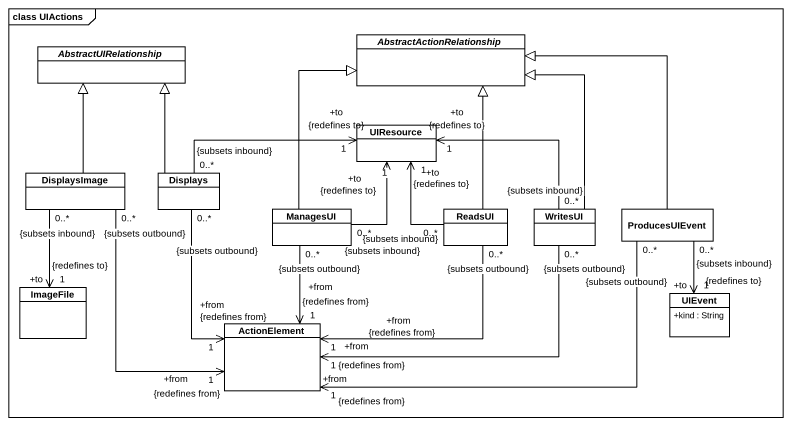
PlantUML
@startuml
mainframe class UIActions
hide circle
hide empty members
skinparam classAttributeIconSize 0
abstract class AbstractActionRelationship
abstract class AbstractUIRelationship
class UIResource
class DisplaysImage
class Displays
class ManagesUI
class ReadsUI
class WritesUI
class ProducesUIEvent
class ImageFile
class UIEvent {
  +kind : String
}
class ActionElement
DisplaysImage -up-|> AbstractUIRelationship
DisplaysImage "0..*\n{subsets inbound}" --> "+to\n1\n{redefines to}" ImageFile
DisplaysImage "0..*\n{subsets outbound}" --> "+from\n1\n{redefines from}" ActionElement
Displays -up-|> AbstractUIRelationship
Displays "0..*\n{subsets inbound}" -right-> "+to\n1\n{redefines to}" UIResource
Displays "0..*\n{subsets outbound}" --> "+from\n1\n{redefines from}" ActionElement
ManagesUI -up-|> AbstractActionRelationship
ManagesUI "0..*\n{subsets inbound}" -up-> "+to\n1\n{redefines to}" UIResource
ManagesUI "0..*\n{subsets outbound}" --> "+from\n1\n{redefines from}" ActionElement
ReadsUI -up-|> AbstractActionRelationship
ReadsUI "0..*\n{subsets inbound}" -up-> "+to\n1\n{redefines to}" UIResource
ReadsUI "0..*\n{subsets outbound}" --> "+from\n1\n{redefines from}" ActionElement
WritesUI -up-|> AbstractActionRelationship
WritesUI "0..*\n{subsets inbound}" -left-> "+to\n1\n{redefines to}" UIResource
WritesUI "0..*\n{subsets outbound}" -left-> "+from\n1\n{redefines from}" ActionElement
ProducesUIEvent -up-|> AbstractActionRelationship
ProducesUIEvent "0..*\n{subsets inbound}" --> "+to\n1\n{redefines to}" UIEvent
ProducesUIEvent "0..*\n{subsets outbound}" -left-> "+from\n1\n{redefines from}" ActionElement
@enduml
